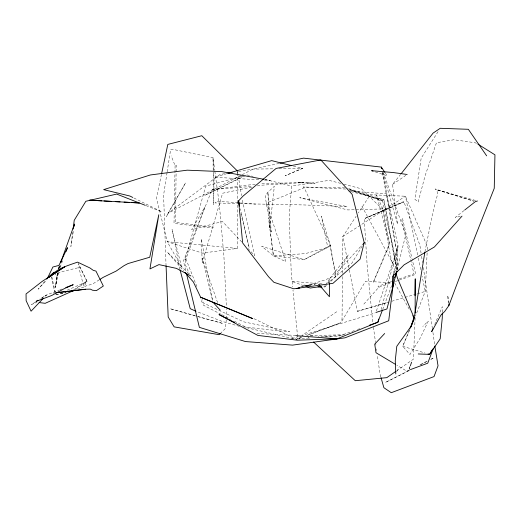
<?xml version="1.0" encoding="UTF-8"?>
<svg xmlns="http://www.w3.org/2000/svg" width="521" height="521" viewBox="0 0 521 521"><rect width="100%" height="100%" fill="white"/><g stroke="black" fill="none" stroke-linecap="round" stroke-linejoin="round"><path stroke-width="0.39" stroke-dasharray="2.6 1.95" d="M161.458 174.398L156.45 198.058L167.248 241.692L202.409 253.128L237.198 248.426L237.381 174.196M237.381 173.395L237.387 170.973M442.309 312.216L442.336 306.641L435.96 321.561M329.532 282.923L329.565 278.859L348.354 254.886L335.661 276.859L329.357 282.721M342.473 276.618L342.03 318.852L341.639 321.516L365.482 281.281L391.746 282.792M342.505 273.369L342.811 236.541L356.117 216.3M175.089 165.678L174.014 223.411L212.796 228.094L213.213 227.071L175.447 222.415L176.202 165.19L175.089 165.678L171.207 155.883M213.74 172.92L214.079 180.149L213.61 204.812L213.206 172.295M415.094 317.849L413.44 359.158L396.794 370.718M396.8 270.399L397.979 245.853L386.862 193.864L348.412 190.914M427.122 252.906L425.266 291.421L415.491 316.058M427.279 249.696L427.435 246.485L405.423 196.222L370.307 194.717L358.331 212.933M393.811 273.434L394 271.024L393.348 273.349M340.708 183.392L329.109 180.37L291.675 186.069L289.162 216.43L291.232 272.398L292.665 286.824M226.264 319.673L225.482 328.406L220.897 332.978M226.335 318.878L226.759 314.117L226.518 309.246M269.774 227.801L274.339 186.284L267.879 192.236L265.156 196.306L271.311 232.008L267.879 192.236L269.774 227.801L273.434 255.811L285.853 261.653L266.452 203.105L304.218 187.723L329.8 243.541L335.263 271.018L335.661 276.859L329.8 243.541L321.281 216.182L327.794 247.436L304.088 259.666L273.434 255.811L261.705 246.244L304.088 259.666L331.213 244.903L327.794 247.436L305.417 253.61L273.434 255.811L268.426 217.609M394.592 273.238L397.979 245.853L381.19 309.604M72.706 232.236L70.876 246.576L73.5 230.256M57.46 272.926L55.415 287.338L58.782 272.346M424.928 251.702L432.69 213.206L437.575 194.261L436.819 189.872L435.107 188.967L473.791 201.158L436.819 189.872L475.888 200.546M167.052 172.62L163.594 195.017L166.017 264.818M167.176 171.826L170.634 149.429L172.314 149.253L213.017 157.655L214.737 170.426M57.675 273.232L55.415 287.338L57.349 273.245M58.306 269.318L58.808 266.179L58.144 269.318M59.674 268.406L60.736 263.672M397.028 269.891L405.755 234.691L383.235 172.412M57.824 272.594L56.711 276.384L58.417 271.851M59.166 268.055L60.058 265.026M58.847 268.523L59.772 265.593M409.955 366.595L408.855 370.014L410.112 366.458M213.877 180.748L214.079 180.149M376.409 310.946L396.631 251.018L385.853 189.038L382.447 172.581M60.117 267.319L62.956 259.771M382.694 309.409L391.766 285.326M255.231 184.206L212.08 189.605L183.431 260.995L185.899 271.265M409.193 330.503L402.726 346.296L409.942 354.495L420.258 338.012L428.223 321.183L422.785 326.426M396.683 371.818L398.474 367.579M434.735 324.446L435.654 322.284M409.91 329.428L402.726 346.296L424.993 352.991M362.186 246.049L351.988 263.033L328.1 282.74L329.565 278.859L324.733 286.322L325.397 285.925L322.193 286.374M438.063 131.683L421.196 158.13L414.879 199.191L418.142 202.076L425.09 175.772L436.461 142.754L453.85 139.739L475.308 142.761L476.65 143.581L475.308 142.761M382.85 172.51L397.601 224.317L392.541 184.408L400.675 174.314M44.643 281.444L38.163 289.162L46.975 279.816M363.866 304.088L378.813 287.247L391.623 282.766M363.678 243.248L333.538 276.052L325.286 279.888L303.736 286.478M45.366 296.182L46.467 295.029L59.101 290.151M326.491 285.391L324.199 287.52L322.636 287.332M464.074 210.523L455.321 217.426L460.525 216.417M301.522 335.824L296.208 339.458L301.522 337.458M336.722 311.74L301.991 335.498L374.82 313.01M392.541 184.408L405.839 175.382M75.786 289.109L87.098 281.529L78.287 263.587L87.098 281.529L66.792 290.36M73.565 289.891L86.883 281.04L83.972 286.999L78.163 289.07M35.122 302.226L31.123 304.759L36.828 302.258M41.133 298.416L46.467 295.029L39.922 299.034M99.237 279.836L92.504 284.075L86.532 285.749L83.972 286.999L78.651 267.032L79.726 267.364L61.608 271.734L54.992 274.645M241.457 175.095L168.127 213.2L166.31 216.756L185.548 182.851L168.127 213.2L220.012 174.457L226.44 173.415M242.174 174.717L252.959 169.117L279.041 163.451M409.369 370.451L385.338 382.492L409.897 370.008M420.831 364.537L427.285 361.209M420.011 364.863L427.233 361.19M245.463 175.616L204.629 195.447L242.799 176.411M59.843 289.865L62.071 289.005M301.613 337.484L296.469 339.366L253.108 318.285M306.915 335.485L340.975 322.597L306.83 335.459M409.604 369.897L406.582 371.017L396.852 365.195M354.326 330.601L336.846 336.84L318.266 336.188M357.36 329.519L359.64 328.705M395.387 281.451L398.402 280.396M399.158 280.135L415.732 274.339L412.189 259.347M391.753 281.529L377.999 286.283L378.813 287.247M399.392 278.885L413.908 273.87L401.359 218.13M291.916 338.611L298.116 336.696M349.324 269.956L357.393 311.337L389.148 302.05M357.393 311.337L387.819 302.408M391.72 301.268L404.205 297.602M404.98 297.374L416.683 293.942M417.464 293.707L425.266 291.421L422.121 276.345M226.895 173.649L214.535 177.244L260.578 179.901M241.477 176.391L205.73 186.127L185.548 258.045L185.346 264.857L189.279 273.655M305.326 286.478L315.394 283.978L300.213 286.895L310.347 285.599M251.786 187.085L222.597 193.226L202.239 262.871L201.295 238.729L212.685 300.643M257.309 185.925L260.461 185.261L304.043 182.545L260.025 183.607M55.838 294.782L66.147 292.646M55.825 294.658L66.121 292.6M238.494 171.461L252.959 169.117L273.291 168.811M318.142 284.603L319.705 284.401M53.279 293.121L54.803 292.939M309.083 337.979L297.83 338.917L292.978 290.028M324.362 336.709L342.857 335.172M212.08 189.605L252.633 186.362M395.25 271.083L392.886 263.515L391.642 261.249L388.835 247.703L382.889 208.928L376.592 195.121L389.454 243.652L373.153 282.623L388.067 248.445L389.454 243.652L382.889 208.928L347.689 209.937L299.751 197.706L347.292 206.563L303.378 204.935L240.148 203.678M310.327 335.654L344.414 334.729M278.982 168.719L302.564 168.368L285.156 175.759L302.564 168.368L293.31 166.043M344.889 187.873L303.092 187.032L346.185 189.058M239.341 203.652L215.023 202.91L217.185 201.145L239.569 202.897M310.19 335.902L314.228 336.045M310.242 285.332L303.867 285.078L310.119 285.834M257.003 333.473L296.456 335.426M264.616 180.136L270.269 180.461L264.72 179.445M240.37 202.962L255.55 204.154M322.024 283.932L291.591 281.301L305.716 286.426M237.198 248.426L167.248 241.692L181.718 267.377L172.028 229.26L179.921 269.246M243.424 326.797L280.265 331.024L289.637 331.59L243.515 321.796L203.411 303.007L201.927 299.256M293.336 338.637L247.13 327.813L233.499 320.767M350.763 191.63L383.879 199.732L397.289 269.487L382.727 201.243L349.09 189.24M246.915 174.913L253.199 176.476M264.981 179.413L291.675 186.069M343.801 184.2L361.594 188.843L380.604 207.417L382.889 208.928M318.487 284.114L320.024 284.518M194.997 315.674L170.035 308.673L195.616 316M198.117 316.553L223.086 323.554L196.391 316.221M239.419 326.335L222.161 321.379L196.756 311.578M348.783 188.628L383.879 199.732L396.624 270.399M350.047 190.08L383.593 200.911L347.559 188.68M375.315 171.917L387.227 175.864L385.403 173.167M146.036 205.632L161.823 211.832L133.519 197.824M221.308 314.456L203.379 305.182L200.429 298.585M222.024 314.827L230.634 319.282M308.106 337.341L309.331 338.396M188.661 273.681L167.345 252.125L183.835 271.044M241.803 241.998L222.421 221.451L191.643 229.754L204.89 207.026L185.528 260.012L185.548 258.045L197.159 287.273M247.898 248.458L254.541 255.498L242.232 199.582M394.697 283.02L409.682 310.041M361.945 206.296L392.886 263.515M367.455 240.637L367.722 241.19M55.089 292.737L53.839 289.331L51.553 276.794M217.596 302.571L202.194 258.286L212.588 300.663M380.838 376.976L379.965 373.909L377.256 354.599M240.917 213.89L249.162 247.625L240.383 208.836M402.486 218.332L412 258.559M51.787 276.781L55.311 292.437M417.66 254.925L405.423 196.222L342.811 236.541L349.174 269.162M418.317 258.103L420.961 270.796M382.329 172.692L396.631 251.018L397.458 268.706M237.517 171.767L238.058 174.945M238.195 175.74L241.555 195.609M421.072 253.069L419.828 245.026L403.931 201.881L402.284 202.083L365.28 218.273L403.931 201.881L364.212 218.703L367.175 265.521L372.847 323.209M421.574 256.286L422.57 262.714M423.319 267.54L432.391 328.477M448.548 303.202L447.428 295.414L448.796 298.663L448.848 302.486M373.414 327.234L375.446 341.724M375.563 342.525L376.012 345.742M376.462 348.966L376.69 350.574M432.944 332.47L434.605 344.44M214.847 171.227L219.361 204.746L223.887 255.674L226.355 305.996M213.584 169.709L213.017 157.655L213.193 171.481M433.016 358.253L430.151 359.731L433.016 358.253M308.549 182.825L297.856 182.695L315.068 183.314L308.549 182.825"/><path stroke-width="0.78" d="M415.133 312.984L415.25 278.813L414.977 295.739M442.303 313.017L442.283 317.797L440.186 338.832L429.604 354.371L418.252 353.961M329.526 283.737L329.428 296.736L319.529 285.319M393.752 274.241L392.762 287.097L386.934 308.973L375.888 312.483M393.394 282.903L388.712 320.76L345 337.816L292.561 345.123L245.476 341.561L199.374 327.357L186.472 273.636M73.116 229.045L74.236 220.279L85.848 201.269L116.658 194.066L145.281 205.333M424.81 252.496L414.709 315.049L410.848 327.227M74.125 226.368L74.503 224.037L60.931 261.926M161.627 173.61L167.808 144.421L201.809 135.721L237.387 170.973M61.094 262.096L61.621 259.725L60.95 261.998M396.637 271.454L392.762 287.097L392.476 276.449L404.133 264.818L434.41 246.974L462.01 216.13M364.225 242.649L360.083 259.152L332.978 283.326L293.818 288.81L273.89 282.291L268.582 276.801L242.662 242.942L238.585 200.917L242.981 196.156L276.123 168.42L320.806 159.94L352.118 194.32L364.225 242.649L363.411 244.01M378.708 319.054L377.875 322.199L337.12 338.813L297.322 340.187L257.843 335.413L219.002 314.56L227.586 318.917M410.359 365.749L411.61 362.199M433.368 348.145L427.754 363.196L410.366 369.617M66.082 251.461L67.502 247.69L58.938 265.397L52.888 267.019L47.632 277.882L46.636 279.067M382.414 310.158L377.875 322.199L369.519 325.182M394.605 277.804L397.152 271.031M432.899 328.777L431.675 331.662L440.935 315.081L444.68 311.493L448.887 305.54L469.558 250.699L494.247 188.322L494.95 154.835L477.887 144.122M414.56 317.641L411.473 325.762L396.787 346.309L395.257 360.721L395.791 373.941M410.112 328.243L413.811 319.217M431.961 350.151L429.604 354.371L428.067 353.909M401.183 173.682L433.107 133.089L440.225 128.296L468.346 129.299L486.66 155.844M384.667 333.505L374.729 344.153L376.006 352.73L395.465 364.368M51.937 274.56C58.84 267.989 68.707 265.248 77.577 262.128L89.996 267.996L93.213 270.321L95.968 271.102L103.321 286.036L96.424 290.62L92.53 290.236L90.361 289.129L85.587 289.24L55.701 292.828M43.171 298.494L31.071 311.193L26.141 300.721L26.05 293.948L42.331 281.281L64.578 266.856L48.29 277.576L54.138 272.223L47.632 277.882L49.104 277.231M220.324 333.551L219.178 334.69L174.151 326.869L168.192 317.022L166.056 265.625M464.706 210.028L475.334 201.647L477.451 200.976M395.459 371.642L386.803 377.653L355.289 380.708L313.629 342.082M73.787 290.444L45.184 303.32L39.108 302.551M48.29 277.576L56.398 272.19M99.915 279.412L103.282 277.296L116.176 271.063L124.057 265.651L128.049 263.554L149.742 257.237L158.801 214.73L149.944 268.921L158.938 264.609L176.391 268.374L190.901 275.954M37.955 300.239L35.995 301.444L51.794 295.453L64.363 288.601L73.22 284.7L65.789 287.572M70.876 291.656L75.988 289.852M299.119 287.885L296.807 288.595L299.907 287.826M228.439 173.2L271.702 160.624L291.767 165.658M279.836 163.275L303.548 158.13L381.313 167.098L384.954 172.49M227.247 173.285L232.066 172.503M321.392 286.485L310.177 288.041L306.459 286.693M85.587 289.24L56.32 292.756M101.647 200.845L89.638 200.162L139.27 202.975L131.266 202.519M104.05 200.976L111.253 201.386M115.252 201.614L120.058 201.887M124.063 202.109L129.664 202.428M334.632 338.63L337.12 338.813L295.974 335.68M317.94 286.771L321.854 287.24M407.168 174.483L393.303 172.555L371.59 170.68L373.082 171.175M263.932 179.302L221.913 171.611L187.215 170.178L150.413 174.965L103.653 189.631L129.892 196.033L132.796 197.466M196.007 311.284L190.23 308.686L180.071 269.93M184.896 272.268L193.408 282.03L200.637 297.25L212.978 302.232L220.253 310.203M213.727 302.538L252.763 318.618L200.637 297.25M229.019 319.64L234.737 322.545M412.84 315.733L414.019 317.862M414.104 317.836L397.38 277.888L395.96 273.349M381.86 168.615L381.313 167.098L381.75 168.648M381.053 377.745L383.892 387.709L391.264 392.704L434.032 376.579L438.037 365.794L434.827 346.042M239.484 204.877L238.585 200.917L239.426 206.212M448.868 304.01L448.887 305.54"/></g></svg>
